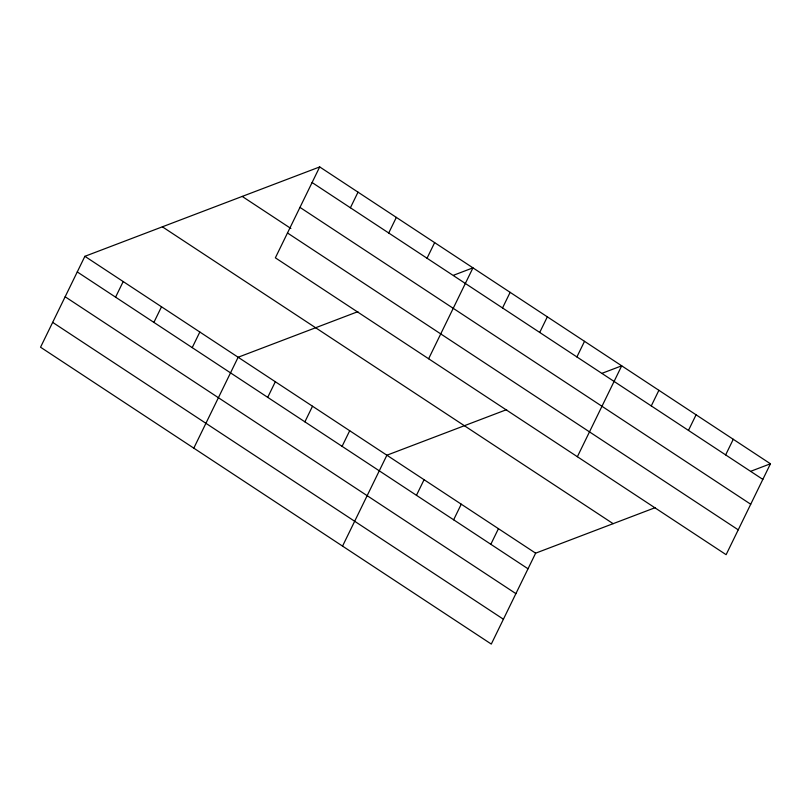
<?xml version="1.0" encoding="UTF-8"?>
<svg xmlns="http://www.w3.org/2000/svg" width="811" height="811" viewBox="0 0 811 811"><rect width="100%" height="100%" fill="white"/><g stroke="black" fill="none" stroke-linecap="round" stroke-linejoin="round"><path stroke-width="1.22" d="M319.706 166.924L275.365 257.827L726.119 554.683L770.45 463.78L319.706 166.924L84.881 256.317L40.55 347.22L491.294 644.076L535.635 553.173L655.389 507.585M115.588 297.161L123.201 281.549M153.897 322.393L161.511 306.781M192.217 347.625L199.83 332.013M193.799 448.148L238.14 357.245L357.894 311.657M350.403 207.768L358.016 192.156M267.711 397.349L275.324 381.738M388.722 233L396.336 217.389M304.895 421.842L312.509 406.23M427.032 258.233L434.645 242.621M342.09 446.334L349.703 430.722M428.624 358.756L472.955 267.853L453.582 275.233M342.546 546.117L386.888 455.214L506.642 409.626M502.526 307.957L510.139 292.345M416.459 495.308L424.072 479.706M539.72 332.449L547.334 316.837M453.643 519.8L461.256 504.189M576.905 356.941L584.518 341.33M490.827 544.293L498.441 528.681M577.371 456.725L621.702 365.822L602.33 373.192M651.274 405.916L658.887 390.314M688.468 430.408L696.081 414.806M725.652 454.9L733.266 439.288M751.077 471.161L770.45 463.78M312.093 182.536L762.837 479.392M299.969 207.383L750.722 504.239M242.215 196.424L290.885 228.479M287.489 232.98L738.233 529.836M162.372 226.816L613.126 523.673M84.881 256.317L535.635 553.173M77.268 271.928L528.022 568.785M65.154 296.775L515.897 593.632M52.664 322.373L503.418 619.229"/></g></svg>
